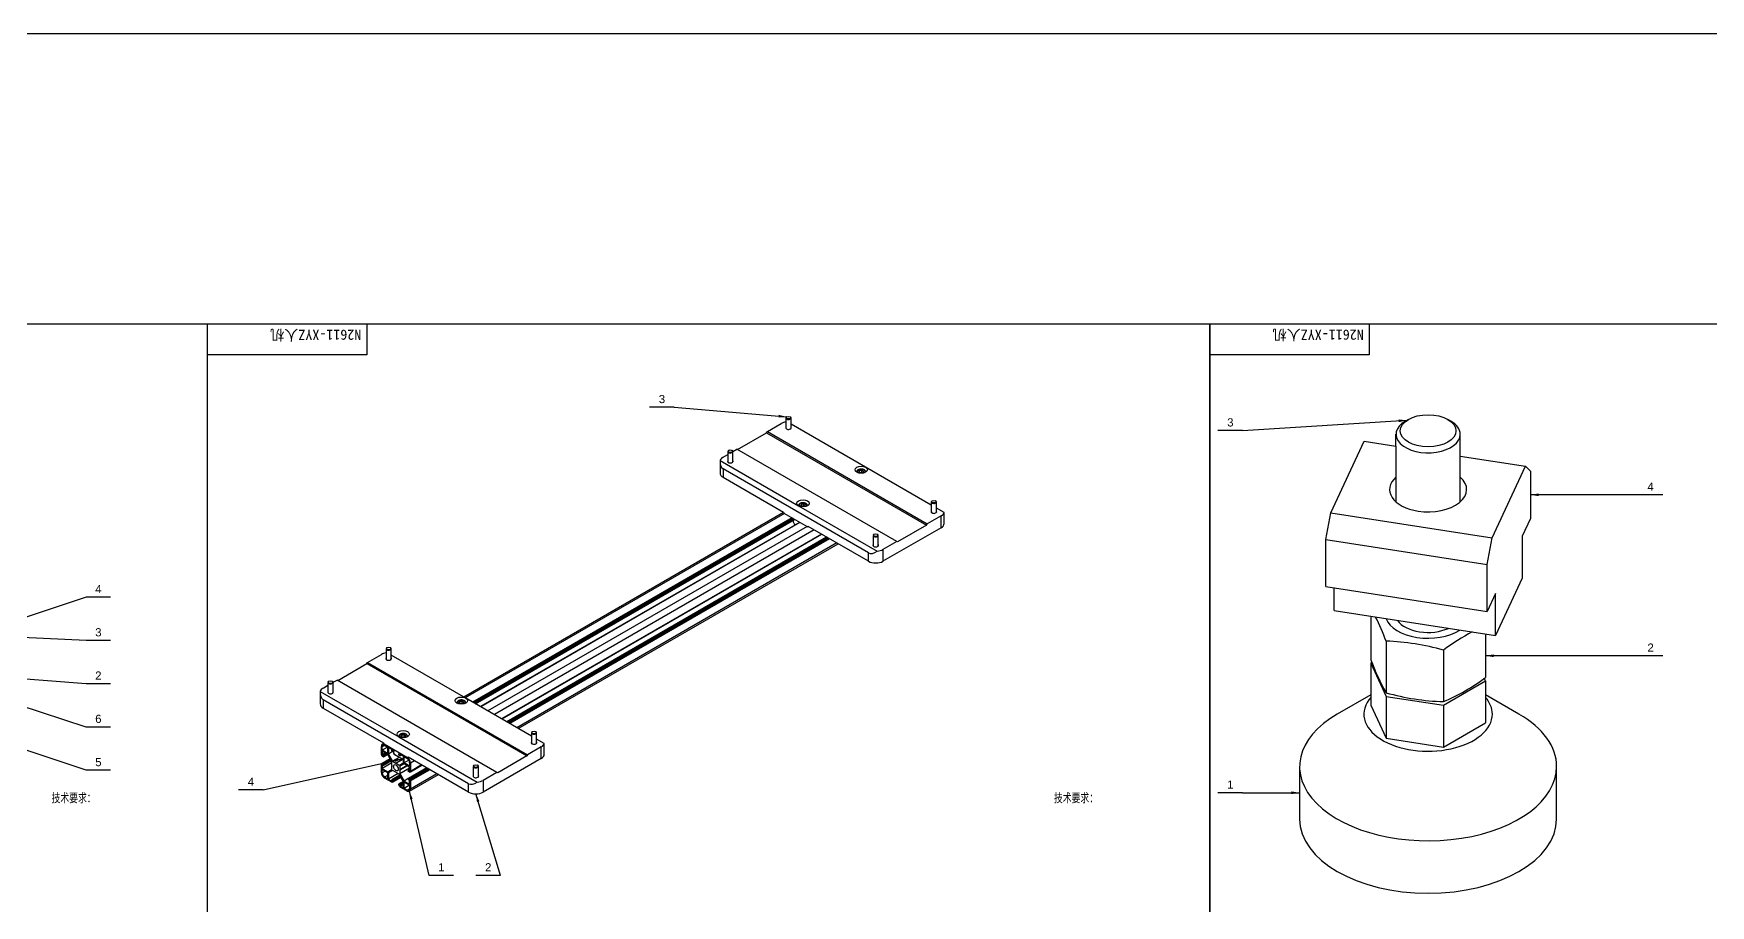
# Model space of a CAD drawing. Header units: millimetres. Extents: x 0 to 6044, y -1712 to 410.
# Drawn here: x 1296 to 1949, y 71 to 410 of the extents above; entities that cross this region are included whole.
import ezdxf
from ezdxf.enums import TextEntityAlignment as Align

# ---------------------------------------------------------------- set-up
doc = ezdxf.new("R2010")
doc.units = ezdxf.units.MM
for name, color, linetype in [('1211-TDT-4040S-8', 7, 'Continuous'), ('1212-GN_31611', 7, 'Continuous'), ('1214-内六角圆柱头螺钉-GB', 7, 'Continuous'), ('1221-第一轴同步带安装板', 7, 'Continuous'), ('1221-脚钉', 7, 'Continuous'), ('1312-1型六角螺母-GBT4', 7, 'Continuous'), ('1313-内六角圆柱头螺钉-GB', 7, 'Continuous'), ('1314-GN_31611', 7, 'Continuous'), ('Default', 7, 'Continuous'), ('图框', 7, 'Continuous')]:
    doc.layers.add(name, color=color, linetype=linetype)
doc.styles.add('MtXpl_', font='SimSun.ttf')
doc.styles.add('SEACAD_Arial', font='arial.ttf')

msp = doc.modelspace()

# ---------------------------------------------------------------- hatches: boundary and pattern name
at = {"layer": 'Default', "linetype": 'Continuous'}
for points in [[(1586.242, 260.603), (1589.451, 260.859), (1586.333, 261.657)], [(1827.585, 258.799), (1830.721, 259.525), (1827.519, 259.856)], [(1881.95, 231.068), (1878.775, 230.539), (1881.95, 230.01)], [(1864.453, 168.446), (1861.278, 167.916), (1864.453, 167.387)], [(1437.007, 126.605), (1439.992, 127.811), (1436.778, 127.638)], [(1443.895, 112.216), (1442.66, 115.188), (1442.864, 111.976)], [(1469.907, 111.304), (1468.488, 114.193), (1468.894, 110.999)], [(1785.796, 114.068), (1788.971, 114.597), (1785.796, 115.126)]]:
    msp.add_hatch(color=7, dxfattribs=at).paths.add_polyline_path(points)

# ---------------------------------------------------------------- linework, layer by layer
for p, q in [((584, 410), (4874, 410)), ((1826.471, 249.457), (1826.471, 254.082)), ((1826.471, 249.457), (1826.471, 227.793))]:
    msp.add_line(p, q)
at = {"layer": '1211-TDT-4040S-8', "color": 7, "linetype": 'Continuous'}
for p, q in [((1588.221, 223.634), (1463.86, 151.834)), ((1588.555, 223.218), (1464.387, 151.53)), ((1591.355, 221.601), (1467.187, 149.913)), ((1591.638, 221.438), (1467.47, 149.75)), ((1591.921, 221.275), (1467.753, 149.586)), ((1592.204, 221.112), (1468.036, 149.423)), ((1592.487, 220.948), (1468.319, 149.26)), ((1468.377, 149.226), (1592.545, 220.914)), ((1594.464, 219.806), (1470.296, 148.118)), ((1594.523, 219.773), (1470.355, 148.084)), ((1597.323, 218.156), (1473.155, 146.467)), ((1600.152, 216.849), (1475.701, 144.998)), ((1602.952, 215.233), (1478.501, 143.381)), ((1478.559, 143.347), (1603.01, 215.199)), ((1604.93, 214.091), (1480.479, 142.239)), ((1604.988, 214.057), (1480.537, 142.205)), ((1605.271, 213.894), (1480.82, 142.042)), ((1605.554, 213.73), (1481.103, 141.879)), ((1605.837, 213.567), (1481.386, 141.715)), ((1606.12, 213.404), (1481.669, 141.552)), ((1608.92, 211.787), (1484.469, 139.935)), ((1484.996, 139.631), (1609.447, 211.483)), ((1431.719, 129.435), (1431.719, 132.669)), ((1432.992, 133.044), (1432.03, 132.489)), ((1432.03, 131.15), (1432.03, 132.489)), ((1434.151, 132.375), (1432.03, 131.15)), ((1434.151, 129.925), (1432.03, 131.15)), ((1432.03, 130.791), (1432.03, 129.452)), ((1434.212, 129.531), (1432.03, 130.791)), ((1432.657, 133.819), (1432.092, 133.493)), ((1432.992, 133.404), (1435.792, 131.787)), ((1432.992, 133.044), (1434.151, 132.375)), ((1434.151, 132.375), (1434.151, 129.925)), ((1434.462, 132.195), (1434.462, 129.675)), ((1435.622, 131.526), (1434.462, 132.195)), ((1436.113, 130.628), (1434.462, 129.675)), ((1435.763, 130.987), (1435.763, 131.281)), ((1436.075, 130.644), (1435.905, 130.742)), ((1436.075, 131.624), (1435.933, 131.542)), ((1436.357, 131.46), (1436.075, 131.297)), ((1436.175, 130.634), (1436.982, 131.1)), ((1436.64, 131.297), (1436.216, 131.052)), ((1436.923, 131.134), (1436.216, 130.725)), ((1436.216, 131.052), (1436.216, 130.725)), ((1431.719, 122.544), (1431.719, 125.777)), ((1432.043, 126.032), (1431.76, 125.869)), ((1432.002, 125.941), (1431.86, 125.859)), ((1433.19, 130.121), (1432.03, 129.452)), ((1435.848, 126.267), (1432.03, 124.063)), ((1432.171, 125.483), (1432.03, 125.402)), ((1432.03, 125.402), (1432.03, 124.063)), ((1432.03, 124.063), (1434.212, 122.803)), ((1435.185, 127.846), (1432.043, 126.032)), ((1432.426, 128.537), (1432.143, 128.7)), ((1435.214, 127.795), (1432.143, 126.022)), ((1432.143, 126.022), (1432.426, 125.859)), ((1433.472, 129.958), (1432.171, 129.207)), ((1432.171, 129.207), (1432.426, 129.06)), ((1432.426, 125.337), (1432.171, 125.483)), ((1433.727, 129.811), (1432.426, 129.06)), ((1435.356, 127.551), (1432.426, 125.859)), ((1432.526, 128.527), (1434.225, 129.508)), ((1432.526, 125.327), (1435.611, 127.108)), ((1434.01, 129.648), (1432.567, 128.815)), ((1434.179, 129.55), (1432.567, 128.619)), ((1432.567, 128.815), (1432.567, 128.619)), ((1435.497, 127.306), (1432.567, 125.614)), ((1435.582, 127.159), (1432.567, 125.418)), ((1432.567, 125.614), (1432.567, 125.418)), ((1435.848, 126.697), (1434.212, 129.531)), ((1434.462, 129.675), (1436.098, 126.842)), ((1435.848, 125.304), (1435.848, 126.697)), ((1435.933, 125.173), (1435.848, 125.304)), ((1435.925, 125.185), (1435.848, 125.141)), ((1435.848, 125.141), (1435.933, 125.173)), ((1435.848, 123.747), (1435.848, 125.141)), ((1438.672, 128.328), (1436.098, 126.842)), ((1436.098, 126.842), (1437.305, 126.145)), ((1440.289, 127.868), (1437.305, 126.145)), ((1437.305, 126.145), (1437.376, 126.006)), ((1437.376, 126.006), (1437.446, 126.063)), ((1440.289, 127.704), (1437.446, 126.063)), ((1437.446, 126.063), (1438.653, 125.367)), ((1438.535, 129.386), (1438.535, 129.713)), ((1438.859, 129.968), (1438.577, 129.804)), ((1438.653, 125.367), (1440.289, 126.311)), ((1438.818, 129.876), (1438.677, 129.795)), ((1438.846, 129.043), (1438.677, 129.141)), ((1438.901, 129.992), (1438.859, 129.968)), ((1440.539, 125.878), (1438.903, 124.934)), ((1441.745, 125.181), (1438.903, 123.54)), ((1441.887, 125.1), (1438.903, 123.377)), ((1438.903, 124.934), (1438.903, 123.54)), ((1442.721, 124.188), (1438.903, 121.984)), ((1438.946, 129.034), (1439.442, 129.32)), ((1438.959, 129.958), (1441.76, 128.341)), ((1439.129, 129.501), (1438.988, 129.419)), ((1438.988, 129.419), (1438.988, 129.125)), ((1439.384, 129.354), (1438.988, 129.125)), ((1440.289, 128.831), (1439.129, 129.501)), ((1440.289, 126.311), (1440.289, 128.831)), ((1442.721, 124.618), (1440.539, 125.878)), ((1440.6, 126.202), (1440.6, 128.651)), ((1440.6, 128.651), (1441.76, 127.982)), ((1442.44, 127.264), (1440.6, 126.202)), ((1442.721, 124.977), (1440.6, 126.202)), ((1449.366, 124.276), (1442.225, 120.154)), ((1449.425, 124.242), (1442.325, 120.144)), ((1449.708, 124.079), (1442.608, 119.98)), ((1442.721, 126.316), (1442.721, 124.977)), ((1442.721, 123.279), (1442.721, 124.618)), ((1442.991, 122.812), (1447.447, 125.384)), ((1444.588, 127.035), (1443.032, 126.137)), ((1443.032, 126.137), (1443.032, 122.903)), ((1447.388, 125.418), (1443.032, 122.903)), ((1432.03, 122.364), (1432.03, 123.704)), ((1432.03, 123.704), (1434.151, 122.479)), ((1433.19, 123.034), (1432.03, 122.364)), ((1434.151, 121.368), (1432.992, 120.699)), ((1434.151, 120.029), (1432.992, 120.699)), ((1435.792, 118.723), (1432.992, 120.34)), ((1434.151, 122.479), (1434.151, 120.029)), ((1434.212, 122.803), (1435.848, 123.747)), ((1436.098, 123.314), (1434.462, 122.37)), ((1434.462, 122.37), (1434.462, 119.85)), ((1438.281, 122.054), (1434.462, 119.85)), ((1434.462, 119.85), (1435.622, 119.18)), ((1435.763, 119.262), (1435.622, 119.18)), ((1435.763, 119.262), (1435.763, 119.556)), ((1438.89, 121.429), (1435.805, 119.647)), ((1435.892, 118.713), (1436.175, 118.876)), ((1438.919, 121.378), (1435.905, 119.637)), ((1435.905, 119.637), (1436.075, 119.539)), ((1436.075, 118.886), (1435.933, 118.805)), ((1439.004, 121.231), (1436.075, 119.539)), ((1437.305, 122.618), (1436.098, 123.314)), ((1436.175, 118.876), (1439.316, 120.69)), ((1439.146, 120.986), (1436.216, 119.294)), ((1439.287, 120.741), (1436.216, 118.968)), ((1436.216, 119.294), (1436.216, 118.968)), ((1437.376, 122.675), (1437.305, 122.618)), ((1437.382, 122.662), (1437.305, 122.618)), ((1437.446, 122.536), (1437.376, 122.675)), ((1438.653, 121.839), (1437.446, 122.536)), ((1438.535, 117.629), (1438.535, 117.955)), ((1440.276, 119.028), (1438.577, 118.047)), ((1440.289, 119.006), (1438.653, 121.839)), ((1440.289, 118.968), (1438.677, 118.037)), ((1438.677, 118.037), (1438.846, 117.939)), ((1438.903, 123.54), (1438.818, 123.508)), ((1438.818, 123.508), (1438.903, 123.377)), ((1440.289, 118.772), (1438.846, 117.939)), ((1438.903, 123.377), (1438.903, 121.984)), ((1438.903, 121.984), (1440.539, 119.15)), ((1440.289, 118.445), (1438.988, 117.694)), ((1440.289, 118.151), (1438.988, 117.4)), ((1438.988, 117.694), (1438.988, 117.4)), ((1440.289, 117.825), (1439.129, 117.155)), ((1440.289, 116.486), (1440.289, 119.006)), ((1442.189, 120.103), (1440.539, 119.15)), ((1440.539, 119.15), (1442.721, 117.89)), ((1440.6, 116.306), (1440.6, 118.756)), ((1440.6, 118.756), (1442.721, 117.531)), ((1442.721, 117.531), (1440.6, 116.306)), ((1442.184, 123.067), (1442.184, 123.263)), ((1442.184, 119.866), (1442.184, 120.062)), ((1442.721, 123.641), (1442.225, 123.354)), ((1442.721, 123.573), (1442.325, 123.344)), ((1442.325, 123.344), (1442.58, 123.197)), ((1442.608, 122.658), (1442.325, 122.822)), ((1442.325, 120.144), (1442.608, 119.98)), ((1442.58, 119.474), (1442.325, 119.621)), ((1442.721, 123.279), (1442.58, 123.197)), ((1442.66, 115.188), (1453.883, 121.668)), ((1442.708, 122.649), (1442.991, 122.812)), ((1442.721, 117.89), (1442.721, 119.229)), ((1442.721, 117.531), (1442.721, 116.192)), ((1449.99, 123.916), (1442.75, 119.735)), ((1442.891, 122.822), (1442.75, 122.74)), ((1450.273, 123.753), (1442.891, 119.49)), ((1450.556, 123.589), (1443.032, 119.245)), ((1453.356, 121.973), (1443.032, 116.012)), ((1443.032, 119.245), (1443.032, 116.012)), ((1441.76, 115.277), (1438.959, 116.894)), ((1439.129, 117.155), (1440.289, 116.486)), ((1441.76, 115.637), (1440.6, 116.306)), ((1442.721, 116.192), (1441.76, 115.637))]:
    msp.add_line(p, q, dxfattribs=at)
for centre, major_axis, start_param, end_param in [((1432.992, 131.934), (0.9, -1.559), 2.3561945, 3.9269908), ((1432.992, 131.934), (0.68, -1.178), 2.3561945, 3.9269908), ((1435.622, 131.362), (0.1, -0.173), 0.7853982, 2.3561945), ((1435.905, 130.905), (0.1, -0.173), 3.9269908, 5.4977871), ((1435.792, 131.624), (-0.1, 0.173), 3.9269908, 5.4977871), ((1436.075, 131.46), (-0.1, 0.173), 0.7853982, 2.3561945), ((1436.075, 131.134), (-0.1, 0.173), 3.9269908, 5.4977871), ((1436.075, 130.807), (-0.1, 0.173), 2.3561945, 3.9269908), ((1431.86, 129.354), (0.1, -0.173), 3.9269908, 5.4977871), ((1431.86, 125.696), (0.1, -0.173), 2.3561945, 3.9269908), ((1431.86, 129.027), (0.1, -0.173), 0.7853982, 2.3561945), ((1431.86, 126.022), (-0.1, 0.173), 2.3561945, 3.9269908), ((1432.143, 128.864), (0.1, -0.173), 3.9269908, 5.4977871), ((1432.143, 125.859), (0.1, -0.173), 2.3561945, 3.9269908), ((1432.171, 129.37), (-0.1, 0.173), 0.7853982, 2.3561945), ((1432.171, 125.32), (0.1, -0.173), 2.3561945, 3.9269908), ((1432.426, 128.896), (-0.1, 0.173), 3.9269908, 5.4977871), ((1432.426, 128.7), (-0.1, 0.173), 2.3561945, 3.9269908), ((1432.426, 125.696), (-0.1, 0.173), 3.9269908, 5.4977871), ((1432.426, 125.5), (-0.1, 0.173), 2.3561945, 3.9269908), ((1438.677, 129.631), (0.1, -0.173), 2.3561945, 3.9269908), ((1438.677, 129.305), (0.1, -0.173), 3.9269908, 5.4977871), ((1438.677, 129.958), (-0.1, 0.173), 2.3561945, 3.9269908), ((1438.959, 129.795), (0.1, -0.173), 2.3561945, 3.9269908), ((1438.846, 129.207), (-0.1, 0.173), 2.3561945, 3.9269908), ((1439.129, 129.337), (0.1, -0.173), 2.3561945, 3.9269908), ((1441.76, 126.872), (-0.9, 1.559), 3.9269908, 5.4977871), ((1441.76, 126.872), (-0.68, 1.178), 3.9269908, 5.4977871), ((1432.992, 121.809), (0.9, -1.559), 3.9269908, 5.4977871), ((1432.992, 121.809), (0.68, -1.178), 3.9269908, 5.4977871), ((1435.622, 119.343), (-0.1, 0.173), 2.3561945, 3.9269908), ((1435.905, 119.474), (0.1, -0.173), 2.3561945, 3.9269908), ((1435.792, 118.886), (-0.1, 0.173), 2.3561945, 3.9269908), ((1436.075, 118.723), (0.1, -0.173), 2.3561945, 3.9269908), ((1436.075, 119.376), (-0.1, 0.173), 3.9269908, 5.4977871), ((1436.075, 119.049), (-0.1, 0.173), 2.3561945, 3.9269908), ((1438.677, 117.874), (0.1, -0.173), 2.3561945, 3.9269908), ((1438.677, 117.547), (0.1, -0.173), 3.9269908, 5.4977871), ((1438.846, 117.776), (-0.1, 0.173), 3.9269908, 5.4977871), ((1442.325, 123.181), (0.1, -0.173), 2.3561945, 3.9269908), ((1442.325, 122.985), (0.1, -0.173), 3.9269908, 5.4977871), ((1442.325, 119.98), (0.1, -0.173), 2.3561945, 3.9269908), ((1442.325, 119.784), (0.1, -0.173), 3.9269908, 5.4977871), ((1442.58, 123.361), (-0.1, 0.173), 2.3561945, 3.9269908), ((1442.58, 119.311), (0.1, -0.173), 0.7853982, 2.3561945), ((1442.608, 122.822), (-0.1, 0.173), 2.3561945, 3.9269908), ((1442.608, 119.817), (-0.1, 0.173), 3.9269908, 5.4977871), ((1442.891, 122.658), (0.1, -0.173), 2.3561945, 3.9269908), ((1442.891, 119.654), (-0.1, 0.173), 0.7853982, 2.3561945), ((1442.891, 122.985), (-0.1, 0.173), 2.3561945, 3.9269908), ((1442.891, 119.327), (-0.1, 0.173), 3.9269908, 5.4977871), ((1438.677, 117.221), (0.1, -0.173), 0.7853982, 2.3561945), ((1438.959, 117.057), (0.1, -0.173), 3.9269908, 5.4977871), ((1439.129, 117.319), (-0.1, 0.173), 0.7853982, 2.3561945), ((1441.76, 116.747), (-0.68, 1.178), 2.3561945, 3.9269908), ((1441.76, 116.747), (-0.9, 1.559), 2.3561945, 3.9269908)]:
    msp.add_ellipse(centre, major_axis=major_axis, ratio=0.5773503, start_param=start_param, end_param=end_param, dxfattribs=at)
msp.add_ellipse((1437.376, 124.34), major_axis=(0.66, -1.143), ratio=0.5773503, dxfattribs=at)
at = {"layer": '1212-GN_31611', "color": 7, "linetype": 'Continuous'}
for p, q in [((1592.091, 219.87), (1592.091, 220.652)), ((1592.515, 219.136), (1592.091, 219.87)), ((1592.909, 218.908), (1592.515, 219.136)), ((1436.527, 130.056), (1436.527, 130.837)), ((1436.951, 129.321), (1436.527, 130.056)), ((1439.78, 127.688), (1436.951, 129.321)), ((1440.204, 127.933), (1439.78, 127.688)), ((1440.204, 128.88), (1440.204, 127.933)), ((1440.289, 127.982), (1440.204, 127.933))]:
    msp.add_line(p, q, dxfattribs=at)
at = {"layer": '1214-内六角圆柱头螺钉-GB', "color": 7, "linetype": 'Continuous'}
for p, q in [((1589.111, 260.423), (1589.111, 256.348)), ((1589.498, 260.886), (1589.404, 260.831)), ((1590.818, 260.831), (1590.723, 260.886)), ((1591.111, 256.348), (1591.111, 260.423)), ((1566.483, 247.359), (1566.483, 243.284)), ((1566.87, 247.822), (1566.776, 247.767)), ((1568.19, 247.767), (1568.096, 247.822)), ((1568.483, 243.284), (1568.483, 247.359)), ((1616.695, 239.491), (1616.695, 239.305)), ((1617.503, 239.492), (1617.742, 240.007)), ((1617.742, 240.007), (1618.634, 240.145)), ((1617.742, 239.337), (1617.742, 240.007)), ((1619.048, 239.253), (1618.156, 239.115)), ((1618.634, 239.237), (1618.634, 240.145)), ((1619.287, 239.768), (1619.048, 239.253)), ((1620.095, 239.305), (1620.095, 239.491)), ((1594.067, 226.427), (1594.067, 226.241)), ((1594.875, 226.428), (1595.114, 226.943)), ((1595.114, 226.943), (1596.007, 227.081)), ((1595.114, 226.273), (1595.114, 226.943)), ((1596.421, 226.189), (1595.528, 226.051)), ((1596.007, 226.174), (1596.007, 227.081)), ((1596.66, 226.704), (1596.421, 226.189)), ((1597.467, 226.241), (1597.467, 226.427)), ((1645.679, 227.763), (1645.679, 223.688)), ((1646.066, 228.226), (1645.972, 228.172)), ((1647.386, 228.172), (1647.292, 228.226)), ((1647.679, 223.688), (1647.679, 227.763)), ((1623.052, 214.699), (1623.052, 210.624)), ((1623.439, 215.162), (1623.345, 215.108)), ((1624.759, 215.108), (1624.665, 215.162)), ((1625.052, 210.624), (1625.052, 214.699)), ((1433.547, 170.609), (1433.547, 166.534)), ((1433.934, 171.071), (1433.84, 171.017)), ((1435.254, 171.017), (1435.16, 171.071)), ((1435.547, 166.534), (1435.547, 170.609)), ((1410.92, 157.545), (1410.92, 153.47)), ((1411.307, 158.007), (1411.213, 157.953)), ((1412.627, 157.953), (1412.533, 158.007)), ((1412.92, 153.47), (1412.92, 157.545)), ((1461.919, 149.731), (1462.249, 150.229)), ((1462.249, 149.497), (1462.249, 150.229)), ((1463.161, 149.406), (1463.161, 150.313)), ((1463.161, 150.313), (1463.744, 149.9)), ((1461.131, 149.676), (1461.131, 149.49)), ((1462.502, 149.317), (1461.919, 149.731)), ((1463.744, 149.9), (1463.414, 149.401)), ((1464.531, 149.49), (1464.531, 149.676)), ((1439.292, 136.667), (1439.621, 137.165)), ((1439.621, 136.433), (1439.621, 137.165)), ((1440.533, 136.342), (1440.533, 137.249)), ((1440.533, 137.249), (1441.116, 136.836)), ((1490.116, 137.949), (1490.116, 133.874)), ((1490.503, 138.411), (1490.409, 138.357)), ((1491.823, 138.357), (1491.729, 138.411)), ((1492.116, 133.874), (1492.116, 137.949)), ((1438.504, 136.612), (1438.504, 136.426)), ((1439.875, 136.253), (1439.292, 136.667)), ((1441.116, 136.836), (1440.787, 136.337)), ((1441.904, 136.426), (1441.904, 136.612)), ((1467.488, 124.885), (1467.488, 120.81)), ((1467.875, 125.347), (1467.781, 125.293)), ((1469.195, 125.293), (1469.101, 125.347)), ((1469.488, 120.81), (1469.488, 124.885))]:
    msp.add_line(p, q, dxfattribs=at)
for centre, radius, start, end in [((1619.337, 241.915), 3.039, 232.871488, 247.128512), ((1617.922, 240.888), 1.798, 279.512731, 293.339477), ((1618.481, 238.283), 2.256, 61.376767, 92.797636), ((1620.47, 242.57), 3.042, 232.878532, 247.121468), ((1596.71, 228.851), 3.039, 232.871488, 247.128512), ((1595.294, 227.824), 1.798, 279.512731, 293.339477), ((1595.854, 225.219), 2.256, 61.376767, 92.797636), ((1597.842, 229.506), 3.042, 232.878532, 247.121468), ((1462.347, 154.131), 3.903, 268.557368, 282.034443), ((1462.6, 153.219), 3.904, 268.55838, 282.033431), ((1462.539, 151.15), 1.851, 280.082584, 289.618508), ((1439.719, 141.067), 3.903, 268.557368, 282.034443), ((1439.973, 140.155), 3.904, 268.55838, 282.033431), ((1439.912, 138.086), 1.851, 280.082584, 289.618508)]:
    msp.add_arc(centre, radius, start, end, dxfattribs=at)
for centre in [(1590.111, 260.532), (1567.483, 247.468), (1646.679, 227.872), (1624.052, 214.808), (1434.547, 170.717), (1411.92, 157.653), (1491.116, 138.058), (1468.488, 124.994)]:
    msp.add_ellipse(centre, major_axis=(-0.867, 0), ratio=0.5773503, dxfattribs=at)
for centre, major_axis, start_param, end_param in [((1590.111, 260.423), (1, 0), 2.3561945, 6.2831853), ((1590.111, 260.423), (1, 0), 0, 0.7853981), ((1567.483, 247.359), (1, 0), 2.3561945, 6.2831853), ((1567.483, 247.359), (1, 0), 0, 0.7853981), ((1618.395, 239.491), (1.7, 0), 3.1306887, 3.3550854), ((1618.395, 239.63), (-1.53, 0), 2.4755481, 6.2831853), ((1618.395, 239.63), (-1.53, 0), 0, 0.6660446), ((1618.395, 239.63), (0.924, 0), 2.3561945, 3.403392), ((1618.395, 239.63), (-0.924, 0), 0.2617994, 1.3089969), ((1618.395, 239.63), (0.924, 0), 1.3089969, 2.3561945), ((1618.395, 239.63), (-0.924, 0), 1.3089969, 2.3561945), ((1618.395, 239.63), (0.924, 0), 0.2617994, 1.3089969), ((1618.395, 239.63), (-0.924, 0), 2.3561945, 3.403392), ((1618.395, 239.491), (1.7, 0), 6.0696926, 6.2831853), ((1618.395, 239.491), (1.7, 0), 0, 0.0106953), ((1595.767, 226.427), (1.7, 0), 3.1306887, 3.3550856), ((1595.767, 226.566), (-1.53, 0), 2.475548, 6.2831853), ((1595.767, 226.566), (-1.53, 0), 0, 0.6660447), ((1595.767, 226.566), (0.924, 0), 2.3561945, 3.403392), ((1595.767, 226.566), (-0.924, 0), 0.2617994, 1.3089969), ((1595.767, 226.566), (0.924, 0), 1.3089969, 2.3561945), ((1595.767, 226.566), (-0.924, 0), 1.3089969, 2.3561945), ((1595.767, 226.566), (0.924, 0), 0.2617994, 1.3089969), ((1595.767, 226.566), (-0.924, 0), 2.3561945, 3.403392), ((1595.767, 226.427), (1.7, 0), 6.0696924, 6.2831853), ((1595.767, 226.427), (1.7, 0), 0, 0.0106953), ((1646.679, 227.763), (1, 0), 2.3561945, 6.2831853), ((1646.679, 227.763), (1, 0), 0, 0.7853981), ((1624.052, 214.699), (1, 0), 2.3561945, 6.2831853), ((1624.052, 214.699), (1, 0), 0, 0.7853981), ((1434.547, 170.609), (1, 0), 2.3561945, 6.2831853), ((1434.547, 170.609), (1, 0), 0, 0.7853981), ((1411.92, 157.545), (1, 0), 2.3561945, 6.2831853), ((1411.92, 157.545), (1, 0), 0, 0.7853981), ((1462.831, 149.815), (-1.53, 0), 2.4755482, 6.2831853), ((1462.831, 149.815), (0.924, 0), 2.2535892, 3.3007867), ((1462.831, 149.815), (0.924, 0), 1.2063916, 2.2535892), ((1462.831, 149.815), (0.924, 0), 0.1591941, 1.2063916), ((1462.831, 149.676), (1.7, 0), 3.1491921, 3.3550855), ((1462.831, 149.815), (-1.53, 0), 0, 0.6660445), ((1462.831, 149.815), (-0.924, 0), 0.1591941, 1.2063916), ((1462.831, 149.815), (-0.924, 0), 1.2063916, 2.2535892), ((1462.831, 149.815), (-0.924, 0), 2.2535892, 3.3007867), ((1462.831, 149.676), (1.7, 0), 6.0696925, 6.2831853), ((1462.831, 149.676), (1.7, 0), 0, 0.0085296), ((1440.204, 136.751), (-1.53, 0), 2.4755481, 6.2831853), ((1440.204, 136.751), (0.924, 0), 2.2535892, 3.3007867), ((1440.204, 136.751), (0.924, 0), 1.2063916, 2.2535892), ((1440.204, 136.751), (0.924, 0), 0.1591941, 1.2063916), ((1491.116, 137.949), (1, 0), 2.3561945, 6.2831853), ((1491.116, 137.949), (1, 0), 0, 0.7853981), ((1440.204, 136.612), (1.7, 0), 3.1491921, 3.3550855), ((1440.204, 136.751), (-1.53, 0), 0, 0.6660445), ((1440.204, 136.751), (-0.924, 0), 0.1591941, 1.2063916), ((1440.204, 136.751), (-0.924, 0), 1.2063916, 2.2535892), ((1440.204, 136.751), (-0.924, 0), 2.2535892, 3.3007867), ((1440.204, 136.612), (1.7, 0), 6.0696925, 6.2831853), ((1440.204, 136.612), (1.7, 0), 0, 0.0085296), ((1468.488, 124.885), (1, 0), 2.3561945, 6.2831853), ((1468.488, 124.885), (1, 0), 0, 0.7853981)]:
    msp.add_ellipse(centre, major_axis=major_axis, ratio=0.5773503, start_param=start_param, end_param=end_param, dxfattribs=at)
for points, knots in [([(1618.371, 240.536), (1618.269, 240.536), (1618.041, 240.535), (1617.654, 240.454), (1617.273, 240.305), (1616.961, 240.09), (1616.77, 239.836), (1616.686, 239.621), (1616.701, 239.521), (1616.703, 239.504)], [0, 0, 0, 0, 0.1088175, 0.2842608, 0.4607601, 0.6391146, 0.8185468, 0.9730773, 1, 1, 1, 1]), ([(1620.084, 239.502), (1620.081, 239.582), (1620.071, 239.739), (1619.924, 239.983), (1619.731, 240.159), (1619.602, 240.238), (1619.562, 240.263)], [0, 0, 0, 0, 0.2432058, 0.5579577, 0.882489, 1, 1, 1, 1]), ([(1595.744, 227.472), (1595.642, 227.472), (1595.414, 227.471), (1595.026, 227.39), (1594.646, 227.241), (1594.333, 227.026), (1594.142, 226.772), (1594.058, 226.557), (1594.073, 226.457), (1594.076, 226.44)], [0, 0, 0, 0, 0.1088175, 0.2842608, 0.4607601, 0.6391146, 0.8185468, 0.9730773, 1, 1, 1, 1]), ([(1597.456, 226.438), (1597.453, 226.518), (1597.444, 226.675), (1597.297, 226.919), (1597.103, 227.095), (1596.975, 227.174), (1596.934, 227.199)], [0, 0, 0, 0, 0.2432058, 0.5579577, 0.882489, 1, 1, 1, 1]), ([(1462.475, 150.698), (1462.409, 150.692), (1462.213, 150.673), (1461.878, 150.566), (1461.532, 150.383), (1461.287, 150.15), (1461.146, 149.897), (1461.144, 149.744), (1461.145, 149.667)], [0, 0, 0, 0, 0.0801592, 0.2799287, 0.4814223, 0.6851484, 0.8641085, 1, 1, 1, 1]), ([(1464.522, 149.687), (1464.525, 149.706), (1464.541, 149.812), (1464.455, 150.023), (1464.272, 150.266), (1463.984, 150.472), (1463.615, 150.628), (1463.192, 150.718), (1462.789, 150.742), (1462.57, 150.712), (1462.475, 150.698)], [0, 0, 0, 0, 0.0264952, 0.1667644, 0.3068498, 0.4534417, 0.6050355, 0.7573023, 0.9092287, 1, 1, 1, 1]), ([(1439.847, 137.634), (1439.782, 137.628), (1439.586, 137.609), (1439.251, 137.502), (1438.905, 137.319), (1438.659, 137.086), (1438.518, 136.833), (1438.517, 136.68), (1438.517, 136.603)], [0, 0, 0, 0, 0.0801592, 0.2799287, 0.4814223, 0.6851484, 0.8641085, 1, 1, 1, 1]), ([(1441.894, 136.623), (1441.897, 136.642), (1441.914, 136.748), (1441.828, 136.959), (1441.644, 137.202), (1441.357, 137.408), (1440.988, 137.564), (1440.564, 137.654), (1440.161, 137.678), (1439.943, 137.648), (1439.847, 137.634)], [0, 0, 0, 0, 0.0264952, 0.1667644, 0.3068498, 0.4534417, 0.6050355, 0.7573023, 0.9092287, 1, 1, 1, 1])]:
    msp.add_open_spline(points, degree=3, knots=knots, dxfattribs=at)
at = {"layer": '1221-第一轴同步带安装板', "color": 7, "linetype": 'Continuous'}
for p, q in [((1570.312, 248.121), (1581.625, 254.653)), ((1581.625, 254.653), (1581.908, 255.143)), ((1581.625, 254.653), (1643.851, 218.727)), ((1581.908, 255.143), (1587.282, 258.246)), ((1581.908, 255.143), (1644.134, 219.217)), ((1620.092, 241.263), (1591.111, 257.995)), ((1568.482, 247.391), (1570.029, 248.285)), ((1632.254, 212.359), (1570.029, 248.285)), ((1563.483, 243.199), (1563.483, 238.977)), ((1563.523, 243.875), (1594.07, 226.239)), ((1564.655, 245.182), (1566.483, 246.238)), ((1564.655, 240.61), (1564.655, 237.344)), ((1621.223, 207.95), (1564.655, 240.61)), ((1564.655, 237.344), (1588.131, 223.79)), ((1645.679, 226.49), (1620.092, 241.263)), ((1588.131, 223.79), (1588.414, 223.3)), ((1597.465, 218.074), (1588.414, 223.3)), ((1594.07, 226.239), (1624.617, 208.603)), ((1649.508, 222.32), (1644.134, 219.217)), ((1650.639, 223.626), (1647.679, 225.335)), ((1649.508, 217.748), (1649.508, 222.32)), ((1650.639, 223.626), (1650.679, 223.603)), ((1650.679, 219.381), (1650.679, 223.603)), ((1597.465, 218.074), (1597.747, 218.237)), ((1621.223, 204.684), (1597.747, 218.237)), ((1649.508, 217.748), (1626.88, 204.684)), ((1643.851, 218.727), (1632.537, 212.195)), ((1644.134, 219.217), (1643.851, 218.727)), ((1632.254, 212.359), (1626.88, 209.256)), ((1626.88, 209.256), (1626.88, 204.684)), ((1632.537, 212.195), (1632.254, 212.359)), ((1621.223, 204.684), (1621.223, 207.95)), ((1414.748, 158.307), (1426.062, 164.839)), ((1426.062, 164.839), (1426.345, 165.329)), ((1426.062, 164.839), (1488.287, 128.913)), ((1426.345, 165.329), (1431.719, 168.431)), ((1426.345, 165.329), (1488.57, 129.403)), ((1464.528, 151.448), (1435.547, 168.18)), ((1412.918, 157.577), (1414.465, 158.47)), ((1476.691, 122.544), (1414.465, 158.47)), ((1407.92, 153.384), (1407.92, 149.162)), ((1407.96, 154.061), (1438.507, 136.425)), ((1409.091, 155.367), (1410.92, 156.423)), ((1409.091, 150.795), (1409.091, 147.529)), ((1465.66, 118.135), (1409.091, 150.795)), ((1490.116, 136.675), (1464.528, 151.448)), ((1409.091, 147.529), (1432.567, 133.975)), ((1432.567, 133.975), (1432.85, 133.485)), ((1441.901, 128.26), (1432.85, 133.485)), ((1438.507, 136.425), (1469.054, 118.788)), ((1493.944, 132.505), (1488.57, 129.403)), ((1495.075, 133.812), (1492.116, 135.521)), ((1493.944, 127.933), (1493.944, 132.505)), ((1495.075, 133.812), (1495.116, 133.789)), ((1495.116, 129.566), (1495.116, 133.789)), ((1441.901, 128.26), (1442.184, 128.423)), ((1465.66, 114.869), (1442.184, 128.423)), ((1493.944, 127.933), (1471.317, 114.869)), ((1488.287, 128.913), (1476.974, 122.381)), ((1488.57, 129.403), (1488.287, 128.913)), ((1465.66, 114.869), (1465.66, 118.135)), ((1476.691, 122.544), (1471.317, 119.441)), ((1471.317, 119.441), (1471.317, 114.869)), ((1476.974, 122.381), (1476.691, 122.544))]:
    msp.add_line(p, q, dxfattribs=at)
for centre, major_axis, start_param, end_param in [((1590.111, 256.613), (-4, 0), 4.9650692, 5.4977871), ((1590.111, 256.613), (1.1, 0), 2.711893, 6.2831853), ((1590.111, 256.613), (1.1, 0), 0, 0.4296997), ((1567.483, 245.508), (-2.828, -4.899), 5.3558901, 6.2831853), ((1567.483, 243.549), (-4, 0), 5.4977871, 6.1412883), ((1567.483, 243.549), (1.1, 0), 2.711893, 6.2831853), ((1567.483, 243.549), (1.1, 0), 0, 0.4296997), ((1567.483, 238.977), (4, 0), 3.1415927, 3.9269908), ((1646.679, 223.953), (1.1, 0), 2.711893, 6.2831853), ((1646.679, 223.953), (1.1, 0), 0, 0.4296997), ((1646.679, 223.953), (4, 0), 5.4977871, 6.1412883), ((1646.679, 219.381), (-4, 0), 2.3561945, 3.1415927), ((1624.052, 210.889), (1.1, 0), 2.711893, 6.2831853), ((1624.052, 210.889), (4, 0), 4.854286, 5.4977871), ((1624.052, 210.889), (1.1, 0), 0, 0.4296997), ((1624.052, 212.849), (2.828, 4.899), 3.1415927, 4.0688879), ((1624.052, 206.317), (4, 0), 3.9269908, 5.4977871), ((1434.547, 166.798), (-4, 0), 4.9650692, 5.4977871), ((1434.547, 166.798), (1.1, 0), 2.711893, 6.2831853), ((1434.547, 166.798), (1.1, 0), 0, 0.4296997), ((1411.92, 155.694), (-2.828, -4.899), 5.3558901, 6.2831853), ((1411.92, 153.734), (-4, 0), 5.4977871, 6.1412883), ((1411.92, 153.734), (1.1, 0), 2.711893, 6.2831853), ((1411.92, 153.734), (1.1, 0), 0, 0.4296997), ((1411.92, 149.162), (4, 0), 3.1415927, 3.9269908), ((1491.116, 134.138), (1.1, 0), 2.711893, 6.2831853), ((1491.116, 134.138), (1.1, 0), 0, 0.4296997), ((1491.116, 134.138), (4, 0), 5.4977871, 6.1412883), ((1491.116, 129.566), (-4, 0), 2.3561945, 3.1415927), ((1468.488, 123.034), (2.828, 4.899), 3.1415927, 4.0688879), ((1468.488, 121.074), (1.1, 0), 2.711893, 6.2831853), ((1468.488, 121.074), (4, 0), 4.854286, 5.4977871), ((1468.488, 121.074), (1.1, 0), 0, 0.4296997), ((1468.488, 116.502), (4, 0), 3.9269908, 5.4977871)]:
    msp.add_ellipse(centre, major_axis=major_axis, ratio=0.5773503, start_param=start_param, end_param=end_param, dxfattribs=at)
for centre in [(1618.395, 240.283), (1595.767, 227.219), (1462.831, 150.468), (1440.204, 137.404)]:
    msp.add_ellipse(centre, major_axis=(-2.4, 0), ratio=0.5773503, dxfattribs=at)
at = {"layer": '1221-脚钉', "color": 7, "linetype": 'Continuous'}
for p, q in [((1817.116, 165.257), (1816.664, 164.996)), ((1816.664, 164.996), (1816.664, 148.666)), ((1816.664, 164.996), (1822.641, 152.117)), ((1844.948, 148.666), (1861.278, 158.094)), ((1861.278, 158.094), (1860.791, 159.142)), ((1861.278, 158.094), (1861.278, 141.765)), ((1816.664, 152.749), (1803.615, 145.215)), ((1822.641, 152.117), (1822.641, 135.787)), ((1822.641, 152.117), (1844.948, 148.666)), ((1874.326, 145.215), (1861.278, 152.749)), ((1816.664, 148.666), (1822.641, 135.787)), ((1844.948, 148.666), (1844.948, 132.336)), ((1844.948, 132.336), (1861.278, 141.765)), ((1822.641, 135.787), (1844.948, 132.336)), ((1788.971, 124.803), (1788.971, 104.391)), ((1888.971, 104.391), (1888.971, 124.803))]:
    msp.add_line(p, q, dxfattribs=at)
for centre, major_axis, start_param, end_param in [((1838.971, 145.215), (25, 0), 2.6731756, 6.2831853), ((1838.971, 145.215), (25, 0), 0, 0.4684171), ((1838.971, 124.803), (50, 0), 2.3561945, 6.2831853), ((1838.971, 124.803), (50, 0), 0, 0.7853982), ((1838.971, 104.391), (50, 0), 3.1415927, 6.2831853)]:
    msp.add_ellipse(centre, major_axis=major_axis, ratio=0.5773503, start_param=start_param, end_param=end_param, dxfattribs=at)
at = {"layer": '1312-1型六角螺母-GBT4', "color": 7, "linetype": 'Continuous'}
for p, q in [((1816.664, 183.252), (1816.664, 166.384)), ((1861.278, 176.35), (1861.278, 159.482)), ((1822.641, 173.591), (1822.641, 153.505)), ((1844.948, 170.14), (1844.948, 150.054))]:
    msp.add_line(p, q, dxfattribs=at)
for centre, radius, start, end in [((1740.263, 143.186), 87.81, 20.258828, 26.944238), ((1890.825, 109.535), 76.012, 117.145325, 127.125016), ((1819.291, 78.115), 95.535, 74.421405, 87.990641), ((1899.042, 196.79), 87.81, 200.258828, 209.533353), ((1815.4, 220.088), 76.012, 292.874984, 307.125016), ((1848.298, 245.53), 95.535, 254.421405, 267.990641)]:
    msp.add_arc(centre, radius, start, end, dxfattribs=at)
for major_axis, start_param, end_param in [((-16.75, 0), 0.2162474, 2.4017465), ((12.835, 0), 3.5237587, 5.3774205)]:
    msp.add_ellipse((1838.971, 184.407), major_axis=major_axis, ratio=0.5773503, start_param=start_param, end_param=end_param, dxfattribs=at)
at = {"layer": '1313-内六角圆柱头螺钉-GB', "color": 7, "linetype": 'Continuous'}
for p, q in [((1831.31, 259.865), (1830.132, 259.185)), ((1847.81, 259.185), (1846.631, 259.865)), ((1851.471, 227.793), (1851.471, 254.082))]:
    msp.add_line(p, q, dxfattribs=at)
msp.add_ellipse((1838.971, 255.442), major_axis=(-10.833, 0), ratio=0.5773503, dxfattribs=at)
for start_param, end_param in [(2.3561945, 6.2831853), (0, 0.7853982)]:
    msp.add_ellipse((1838.971, 254.082), major_axis=(12.5, 0), ratio=0.5773503, start_param=start_param, end_param=end_param, dxfattribs=at)
at = {"layer": '1314-GN_31611', "color": 7, "linetype": 'Continuous'}
for p, q in [((1801.108, 223.495), (1814.049, 251.379)), ((1814.049, 251.379), (1826.471, 249.457)), ((1851.471, 245.59), (1876.834, 241.666)), ((1863.893, 213.782), (1876.834, 241.666)), ((1876.834, 241.666), (1878.775, 239.725)), ((1878.775, 239.725), (1878.775, 221.354)), ((1799.166, 213.189), (1801.108, 223.495)), ((1801.108, 223.495), (1863.893, 213.782)), ((1878.775, 221.354), (1875.54, 214.383)), ((1799.166, 213.189), (1861.952, 203.476)), ((1799.166, 194.818), (1799.166, 213.189)), ((1861.952, 203.476), (1863.893, 213.782)), ((1875.54, 214.383), (1875.54, 198.053)), ((1861.952, 185.105), (1861.952, 203.476)), ((1875.54, 198.053), (1865.187, 175.746)), ((1799.166, 194.818), (1861.952, 185.105)), ((1802.402, 185.459), (1802.402, 194.317)), ((1865.187, 192.076), (1861.952, 185.105)), ((1865.187, 175.746), (1865.187, 192.076)), ((1802.402, 185.459), (1865.187, 175.746))]:
    msp.add_line(p, q, dxfattribs=at)
for major_axis, start_param, end_param in [((15, 0), 2.5559071, 4.4505896), ((-15, 0), 1.3089969, 3.7272782)]:
    msp.add_ellipse((1838.971, 232.581), major_axis=major_axis, ratio=0.5773503, start_param=start_param, end_param=end_param, dxfattribs=at)
at = {"layer": 'Default', "color": 7, "linetype": 'Continuous'}
for points in [[(1545.599, 264.62), (1536.074, 264.62)], [(1545.599, 264.62), (1589.451, 260.859)], [(1766.746, 255.536), (1757.221, 255.536)], [(1766.746, 255.536), (1830.721, 259.525)], [(1920.721, 230.539), (1878.775, 230.539)], [(1930.246, 230.539), (1920.721, 230.539)], [(1316.81, 190.71), (1273.997, 176.423)], [(1326.335, 190.71), (1316.81, 190.71)], [(1316.81, 173.872), (1275.232, 175.762)], [(1326.335, 173.872), (1316.81, 173.872)], [(1920.721, 167.916), (1861.278, 167.916)], [(1930.246, 167.916), (1920.721, 167.916)], [(1316.81, 157.033), (1285.06, 159.514)], [(1326.335, 157.033), (1316.81, 157.033)], [(1316.81, 140.195), (1273.321, 154.434)], [(1316.81, 123.357), (1252.448, 144.756)], [(1326.335, 140.195), (1316.81, 140.195)], [(1385.695, 115.736), (1439.992, 127.811)], [(1326.335, 123.357), (1316.81, 123.357)], [(1385.695, 115.736), (1376.17, 115.736)], [(1450.28, 82.443), (1442.66, 115.188)], [(1478.013, 82.443), (1468.488, 114.193)], [(1766.746, 114.597), (1757.221, 114.597)], [(1766.746, 114.597), (1788.971, 114.597)], [(1459.805, 82.443), (1450.28, 82.443)], [(1478.013, 82.443), (1468.488, 82.443)]]:
    msp.add_lwpolyline(points, dxfattribs=at)
at = {"layer": '图框', "color": 7, "linetype": 'Continuous'}
for p, q in [((974, 297), (1364, 297)), ((1364, 297), (1754, 297)), ((1364, 296.973), (1364, 9.973)), ((1426, 297), (1426, 285)), ((1754, 10.027), (1754, 297.027)), ((1754, 297.027), (2144, 297.027)), ((1754, 297), (1754, 10)), ((1816, 297.027), (1816, 285.027)), ((1426, 285), (1364, 285)), ((1816, 285.027), (1754, 285.027))]:
    msp.add_line(p, q, dxfattribs=at)

# ---------------------------------------------------------------- texts
at = {"layer": 'Default', "color": 7, "linetype": 'Continuous', "style": 'SEACAD_Arial'}
for s, p in [('3', (1539.651, 269.383)), ('3', (1760.797, 260.299)), ('4', (1924.297, 235.302)), ('4', (1320.387, 195.473)), ('3', (1320.387, 178.634)), ('2', (1924.297, 172.679)), ('2', (1320.387, 161.796)), ('6', (1320.387, 144.958)), ('5', (1320.387, 128.119)), ('4', (1379.747, 120.498)), ('1', (1760.797, 119.359)), ('1', (1453.856, 87.205)), ('2', (1472.065, 87.205))]:
    msp.add_text(s, height=3.175, dxfattribs=at).set_placement(p, align=Align.TOP_LEFT)
at = {"layer": 'Default', "color": 7, "style": 'MtXpl_', "width": 0.7}
for p in [(1303.401, 110.88), (1693.401, 110.88)]:
    msp.add_text('技术要求：', height=3.5, dxfattribs=at).set_placement(p)
at = {"layer": '图框', "color": 7, "linetype": 'Continuous', "char_height": 4, "attachment_point": 2, "rotation": 180}
for insert in [(1406.222, 290.743), (1796.222, 290.77)]:
    msp.add_mtext('{\\pxsm0.9;\\f宋体|b0||i0||c0|p34;\\W1.;N2611-XYZ人机\\P}', dxfattribs=dict(at, insert=insert))

doc.saveas('drawing.dxf')
